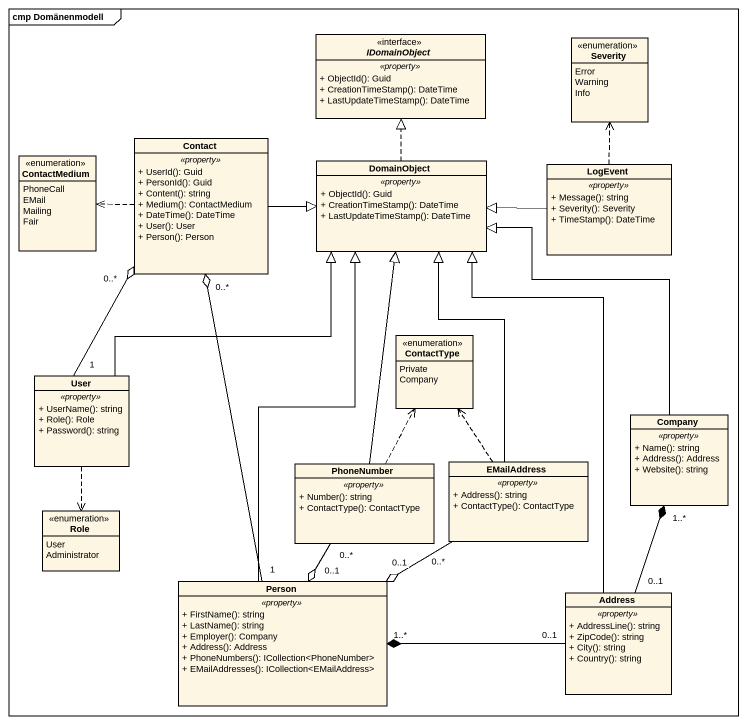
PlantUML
@startuml
mainframe cmp Domänenmodell
hide circle
hide empty members
skinparam classAttributeIconSize 0
interface IDomainObject <<interface>> {
  .. <<property>> ..
  + ObjectId(): Guid
  + CreationTimeStamp(): DateTime
  + LastUpdateTimeStamp(): DateTime
}
enum Severity {
  Error
  Warning
  Info
}
class Contact {
  .. <<property>> ..
  + UserId(): Guid
  + PersonId(): Guid
  + Content(): string
  + Medium(): ContactMedium
  + DateTime(): DateTime
  + User(): User
  + Person(): Person
}
enum ContactMedium {
  PhoneCall
  EMail
  Mailing
  Fair
}
class DomainObject {
  .. <<property>> ..
  + ObjectId(): Guid
  + CreationTimeStamp(): DateTime
  + LastUpdateTimeStamp(): DateTime
}
class LogEvent {
  .. <<property>> ..
  + Message(): string
  + Severity(): Severity
  + TimeStamp(): DateTime
}
enum ContactType {
  Private
  Company
}
class User {
  .. <<property>> ..
  + UserName(): string
  + Role(): Role
  + Password(): string
}
class Company {
  .. <<property>> ..
  + Name(): string
  + Address(): Address
  + Website(): string
}
class PhoneNumber {
  .. <<property>> ..
  + Number(): string
  + ContactType(): ContactType
}
class EMailAddress {
  .. <<property>> ..
  + Address(): string
  + ContactType(): ContactType
}
enum Role {
  User
  Administrator
}
class "Person" as Person_ {
  .. <<property>> ..
  + FirstName(): string
  + LastName(): string
  + Employer(): Company
  + Address(): Address
  + PhoneNumbers(): ICollection<PhoneNumber>
  + EMailAddresses(): ICollection<EMailAddress>
}
class Address {
  .. <<property>> ..
  + AddressLine(): string
  + ZipCode(): string
  + City(): string
  + Country(): string
}
Contact .left.> ContactMedium
Contact -right-|> DomainObject
DomainObject .up.|> IDomainObject
LogEvent .up.> Severity
LogEvent -left-|> DomainObject
User "1" -up-o "0..*" Contact
User -up-|> DomainObject
User ..> Role
Company -up-|> DomainObject
PhoneNumber -up-|> DomainObject
PhoneNumber .up.> ContactType
PhoneNumber "0..*" --o "0..1" Person_
EMailAddress -up-|> DomainObject
EMailAddress .up.> ContactType
EMailAddress "0..*" --o "0..1" Person_
Person_ "1" -up-o "0..*" Contact
Person_ -up-|> DomainObject
Address -up-|> DomainObject
Address "0..1" -up-* "1..*" Company
Address "0..1" -left-* "1..*" Person_
@enduml
